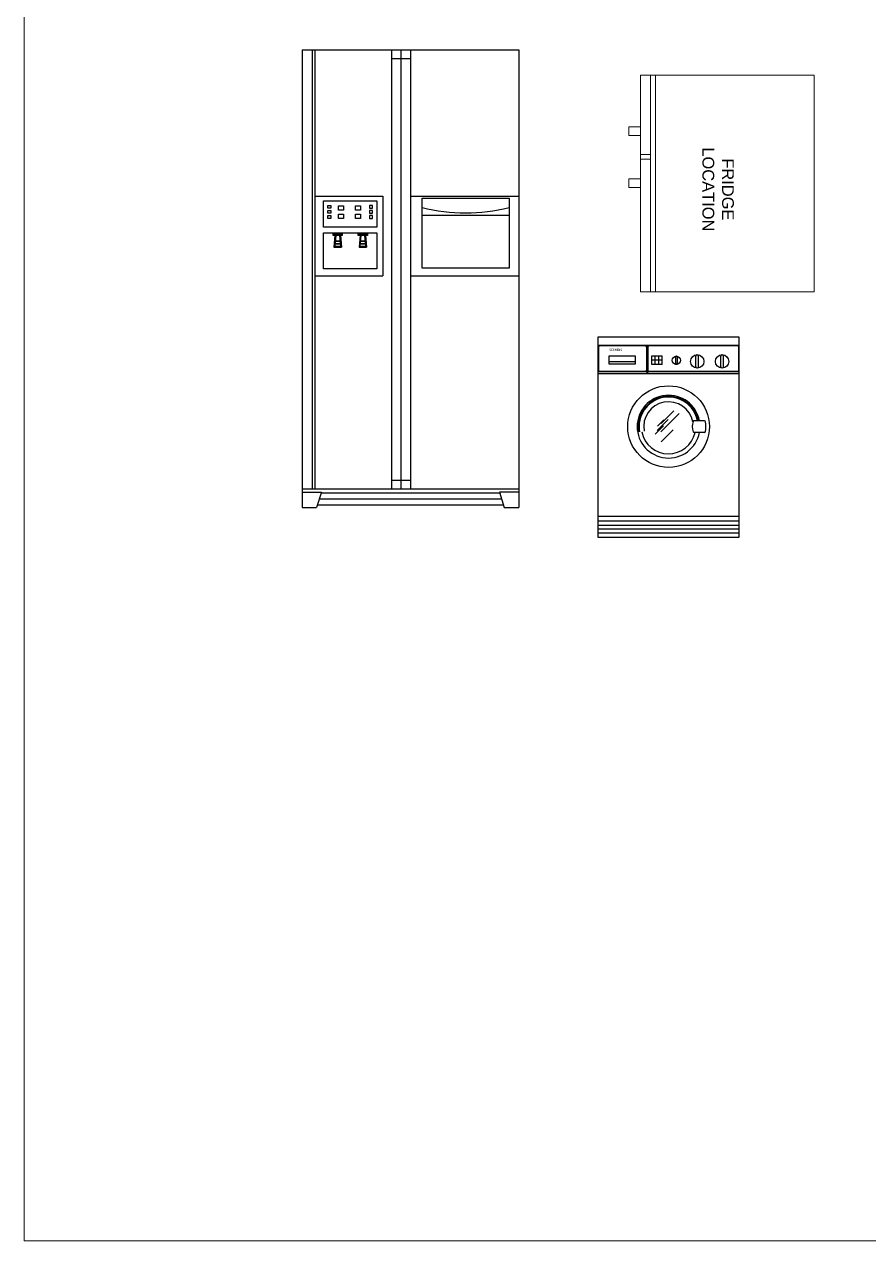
# Model space of a CAD drawing. Header units: millimetres. Extents: x 4065046 to 4134868, y -1476535 to -1460275.
# Drawn here: x 4065046 to 4068633, y -1476535 to -1471369 of the extents above; entities that cross this region are included whole.
import ezdxf

# ---------------------------------------------------------------- set-up
doc = ezdxf.new("R2010")
doc.units = ezdxf.units.MM
doc.header["$LTSCALE"] = 15
doc.layers.add('FUR', color=8, linetype='Continuous', lineweight=18)
doc.styles.add('ARIAL', font='arial.ttf', dxfattribs={"height": 50})
doc.styles.get("Standard").update_dxf_attribs({"font": 'arial.ttf'})

# ---------------------------------------------------------------- blocks, each defined once
blk = doc.blocks.new('FRIDGE 920')
at = {"color": 4, "lineweight": 15}
for p, q in [((-657.3, 95), (-657.3, 832.8)), ((262.7, 832.8), (-657.3, 832.8)), ((262.7, 95), (262.7, 832.8)), ((-657.3, 158.3), (262.7, 158.3)), ((-657.3, 137.1), (262.7, 137.1)), ((-319.8, 95), (-319.8, 137.1)), ((-300.2, 95), (-300.2, 137.1)), ((-657.3, 95), (262.7, 95)), ((-437.5, 44.7), (-437.5, 96.6)), ((-400.4, 96.6), (-400.4, 44.7)), ((-217.2, 96.6), (-217.2, 44.7)), ((-180.1, 44.7), (-180.1, 96.6)), ((-400.4, 44.7), (-437.5, 44.7)), ((-217.2, 44.7), (-180.1, 44.7))]:
    blk.add_line(p, q, dxfattribs=at)
blk = doc.blocks.new('DD FRIDGE')
at = {"color": 4}
for p, q in [((-151.3, 783.2), (-151.3, -1161.6)), ((-151.3, 783.2), (768.7, 783.2)), ((-109.1, 783.2), (-109.1, -1081.6)), ((-97.9, 783.2), (-97.9, -1081.6)), ((228.7, 783.2), (228.7, -1081.6)), ((268.7, 783.2), (268.7, -1081.6)), ((308.7, 783.2), (308.7, -1081.6)), ((768.7, 783.2), (768.7, -1161.6)), ((228.7, 745.6), (308.7, 745.6)), ((-97.9, 161.4), (191.4, 161.4)), ((191.4, 161.4), (191.4, -176.3)), ((308.7, 161.4), (768.7, 161.4)), ((358.7, 81.1), (727.7, 81.1)), ((-19.4, 0), (19.4, 0)), ((87.3, 0), (126, 0)), ((-12, -5.9), (-16.1, -55.3)), ((-15.7, -50.8), (15.7, -50.8)), ((-8.4, -5.9), (-12.1, -50.8)), ((-11.3, -41.4), (10.6, -41.4)), ((-11.2, -39.9), (10.5, -39.9)), ((-10.3, -28.3), (9.5, -28.3)), ((-10.3, -29.8), (9.5, -29.8)), ((7.7, -5.9), (11.4, -50.8)), ((12, -5.9), (16.1, -55.3)), ((94.7, -5.9), (90.6, -55.3)), ((90.9, -50.8), (122.3, -50.8)), ((98.2, -5.9), (94.5, -50.8)), ((95.3, -41.4), (117.2, -41.4)), ((95.4, -39.9), (117.1, -39.9)), ((96.4, -28.3), (116.2, -28.3)), ((96.4, -29.8), (116.2, -29.8)), ((114.3, -5.9), (118, -50.8)), ((118.6, -5.9), (122.7, -55.3)), ((-16.1, -55.3), (16.1, -55.3)), ((90.6, -55.3), (122.7, -55.3)), ((-97.9, -176.3), (191.4, -176.3)), ((308.7, -176.3), (768.7, -176.3)), ((-151.3, -1081.6), (768.7, -1081.6)), ((228.7, -1045), (308.7, -1045)), ((-151.3, -1095.2), (-69.5, -1095.2)), ((-69.5, -1095.2), (-90, -1161.6)), ((-78.4, -1124.3), (695.9, -1124.3)), ((-70.7, -1099.3), (688.1, -1099.3)), ((686.9, -1095.2), (707.4, -1161.6)), ((768.7, -1095.2), (686.9, -1095.2)), ((-151.3, -1161.6), (-90, -1161.6)), ((-86.2, -1149.3), (703.6, -1149.3)), ((707.4, -1161.6), (768.7, -1161.6))]:
    blk.add_line(p, q, dxfattribs=at)
for points in [[(-61, 142.1), (166.4, 142.1), (166.4, 29.7), (-61, 29.7)], [(-42.3, 121.6), (-29.8, 121.6), (-29.8, 110), (-42.3, 110)], [(3, 120.1), (24, 120.1), (24, 101.5), (3, 101.5)], [(75.8, 120.1), (96.8, 120.1), (96.8, 101.5), (75.8, 101.5)], [(147.6, 121.6), (135.2, 121.6), (135.2, 110), (147.6, 110)], [(358.7, 153.4), (727.7, 153.4), (727.7, -144.4), (358.7, -144.4)], [(-42.3, 100.7), (-29.8, 100.7), (-29.8, 89), (-42.3, 89)], [(-42.3, 79), (-29.8, 79), (-29.8, 67.3), (-42.3, 67.3)], [(3, 85.1), (24, 85.1), (24, 66.5), (3, 66.5)], [(75.8, 85.1), (96.8, 85.1), (96.8, 66.5), (75.8, 66.5)], [(147.6, 100.7), (135.2, 100.7), (135.2, 89), (147.6, 89)], [(147.6, 79), (135.2, 79), (135.2, 67.3), (147.6, 67.3)], [(-61, 5.9), (166.4, 5.9), (166.4, -147.5), (-61, -147.5)], [(-19.4, 5.9), (19.4, 5.9), (19.4, -5.9), (-19.4, -5.9)], [(87.3, 5.9), (126, 5.9), (126, -5.9), (87.3, -5.9)]]:
    blk.add_lwpolyline(points, close=True, dxfattribs=at)
blk.add_arc((543.2, 849.4), 758.5, 255.9247, 284.0753, dxfattribs=at)
blk = doc.blocks.new('A$C7FA93B8D')
at = {"color": 4}
for p, q in [((600, 850), (0, 850)), ((0, 850), (0, 0)), ((600, 0), (600, 850)), ((600, 815), (0, 815)), ((2, 808), (2, 710)), ((201.1, 813), (7, 813)), ((206.1, 808), (206.1, 710)), ((208.1, 815), (208.1, 695)), ((210.1, 815), (210.1, 695)), ((212.1, 808), (212.1, 710)), ((593, 813), (217.1, 813)), ((598, 710), (598, 808)), ((47.2, 734.8), (47.2, 770.6)), ((47.2, 770.6), (158, 770.6)), ((158, 744.8), (47.2, 744.8)), ((158, 734.8), (47.2, 734.8)), ((158, 770.6), (158, 734.8)), ((228.5, 734.5), (228.5, 770.6)), ((228.5, 770.6), (273.5, 770.6)), ((273.5, 734.5), (228.5, 734.5)), ((241.5, 752.6), (230.5, 752.6)), ((243.5, 734.5), (243.5, 770.6)), ((256.5, 752.6), (245.5, 752.6)), ((258.5, 734.5), (258.5, 770.6)), ((271.5, 752.6), (260.5, 752.6)), ((273.5, 734.5), (273.5, 770.6)), ((329.2, 766.1), (329.2, 737.8)), ((332.2, 769.1), (334.2, 769.1)), ((332.2, 734.8), (334.2, 734.8)), ((337.2, 766.1), (337.2, 737.8)), ((415.9, 724.3), (415.9, 769.8)), ((420.9, 774.8), (422.9, 774.8)), ((427.9, 724.3), (427.9, 769.8)), ((521.5, 724.3), (521.5, 769.8)), ((526.5, 774.8), (528.5, 774.8)), ((533.5, 724.3), (533.5, 769.8)), ((208.1, 703), (0, 703)), ((600, 695), (0, 695)), ((201.1, 705), (7, 705)), ((600, 703), (210.1, 703)), ((593, 705), (217.1, 705)), ((420.9, 719.3), (422.9, 719.3)), ((526.5, 719.3), (528.5, 719.3)), ((266.7, 447.8), (344.9, 526)), ((268.4, 482.9), (323, 537.5)), ((243.8, 438.7), (278.8, 473.7)), ((251.8, 453.6), (298.3, 500.1)), ((252.9, 472), (279.9, 499)), ((452.1, 495.2), (409, 495.2)), ((269.1, 405.3), (320.2, 456.4)), ((452.1, 445.2), (409, 445.2)), ((0, 90), (600, 90)), ((0, 70.7), (600, 70.7)), ((0, 51), (600, 51)), ((0, 35.6), (600, 35.6)), ((0, 18.5), (600, 18.5)), ((0, 0), (600, 0))]:
    blk.add_line(p, q, dxfattribs=at)
for centre, radius in [((421.9, 747.1), 28.4), ((527.5, 747.1), 28.4), ((333.2, 751.9), 17.6), ((300, 470.2), 173.4)]:
    blk.add_circle(centre, radius, dxfattribs=at)
for centre, radius, start, end in [((7, 808), 5, 90, 180), ((201.1, 808), 5, 0, 90), ((217.1, 808), 5, 90, 180), ((593, 808), 5, 0, 90), ((332.2, 766.1), 3, 90, 180), ((332.2, 737.8), 3, 180, 270), ((334.2, 766.1), 3, 0, 90), ((334.2, 737.8), 3, 270, 0), ((420.9, 769.8), 5, 90, 180), ((420.9, 724.3), 5, 180, 270), ((422.9, 769.8), 5, 0, 90), ((422.9, 724.3), 5, 270, 0), ((526.5, 769.8), 5, 90, 180), ((526.5, 724.3), 5, 180, 270), ((528.5, 769.8), 5, 0, 90), ((528.5, 724.3), 5, 270, 0), ((7, 710), 5, 180, 270), ((201.1, 710), 5, 270, 0), ((217.1, 710), 5, 180, 270), ((593, 710), 5, 270, 0), ((300, 470.2), 133.4, 10.7995, 349.2005), ((300, 470.2), 128.4, 10.7995, 190.2258), ((300, 470.2), 125.4, 10.7995, 190.4731), ((300, 470.2), 105.4, 10.7995, 190.4731), ((465.6, 470.2), 65, 160.5288, 199.4712), ((409, 490.2), 5, 90, 160.5288), ((452.1, 490.2), 5, 7.4903, 90), ((300, 470.2), 158.4, 352.5097, 7.4903), ((300, 470.2), 115.4, 191.3921, 347.4909), ((409, 450.2), 5, 199.4712, 270), ((452.1, 450.2), 5, 270, 352.5097)]:
    blk.add_arc(centre, radius, start, end, dxfattribs=at)
at = {"color": 4, "insert": (47.9, 801.5), "char_height": 10, "width": 56.789, "attachment_point": 1}
blk.add_mtext('\\f黑体|b0|i0|c134|p2;SIEMENS', dxfattribs=at)

msp = doc.modelspace()

# ---------------------------------------------------------------- linework, layer by layer
at = {"lineweight": 20, "ltscale": 0.25}
msp.add_lwpolyline([(4065045.8, -1460274.6), (4134868, -1460274.6), (4134868, -1476535.2), (4065045.8, -1476535.2)], close=True, dxfattribs=at)
msp.add_lwpolyline([(4100849.7, -1476535.2), (4065045.8, -1476535.2), (4065045.8, -1464611.6)], dxfattribs=at)

# ---------------------------------------------------------------- block references
at = {"color": 0, "lineweight": 20}
msp.add_blockref('DD FRIDGE', (4066377.3, -1472260.2), dxfattribs=at)
at = {"color": 5, "lineweight": 20, "rotation": 270}
msp.add_blockref('FRIDGE 920', (4067568.9, -1472242), dxfattribs=at)
at = {"lineweight": 20}
msp.add_blockref('A$C7FA93B8D', (4067482.7, -1473547.8), dxfattribs=at)

# ---------------------------------------------------------------- texts
at = {"layer": 'FUR', "lineweight": 20, "ltscale": 10, "insert": (4068060.1, -1471814.6), "char_height": 50, "attachment_point": 1, "rotation": 270, "style": 'ARIAL'}
msp.add_mtext_dynamic_manual_height_columns('\\pxqc;FRIDGE\\PLOCATION', width=510.485, gutter_width=250, heights=[0], dxfattribs=at)

doc.saveas('drawing.dxf')
